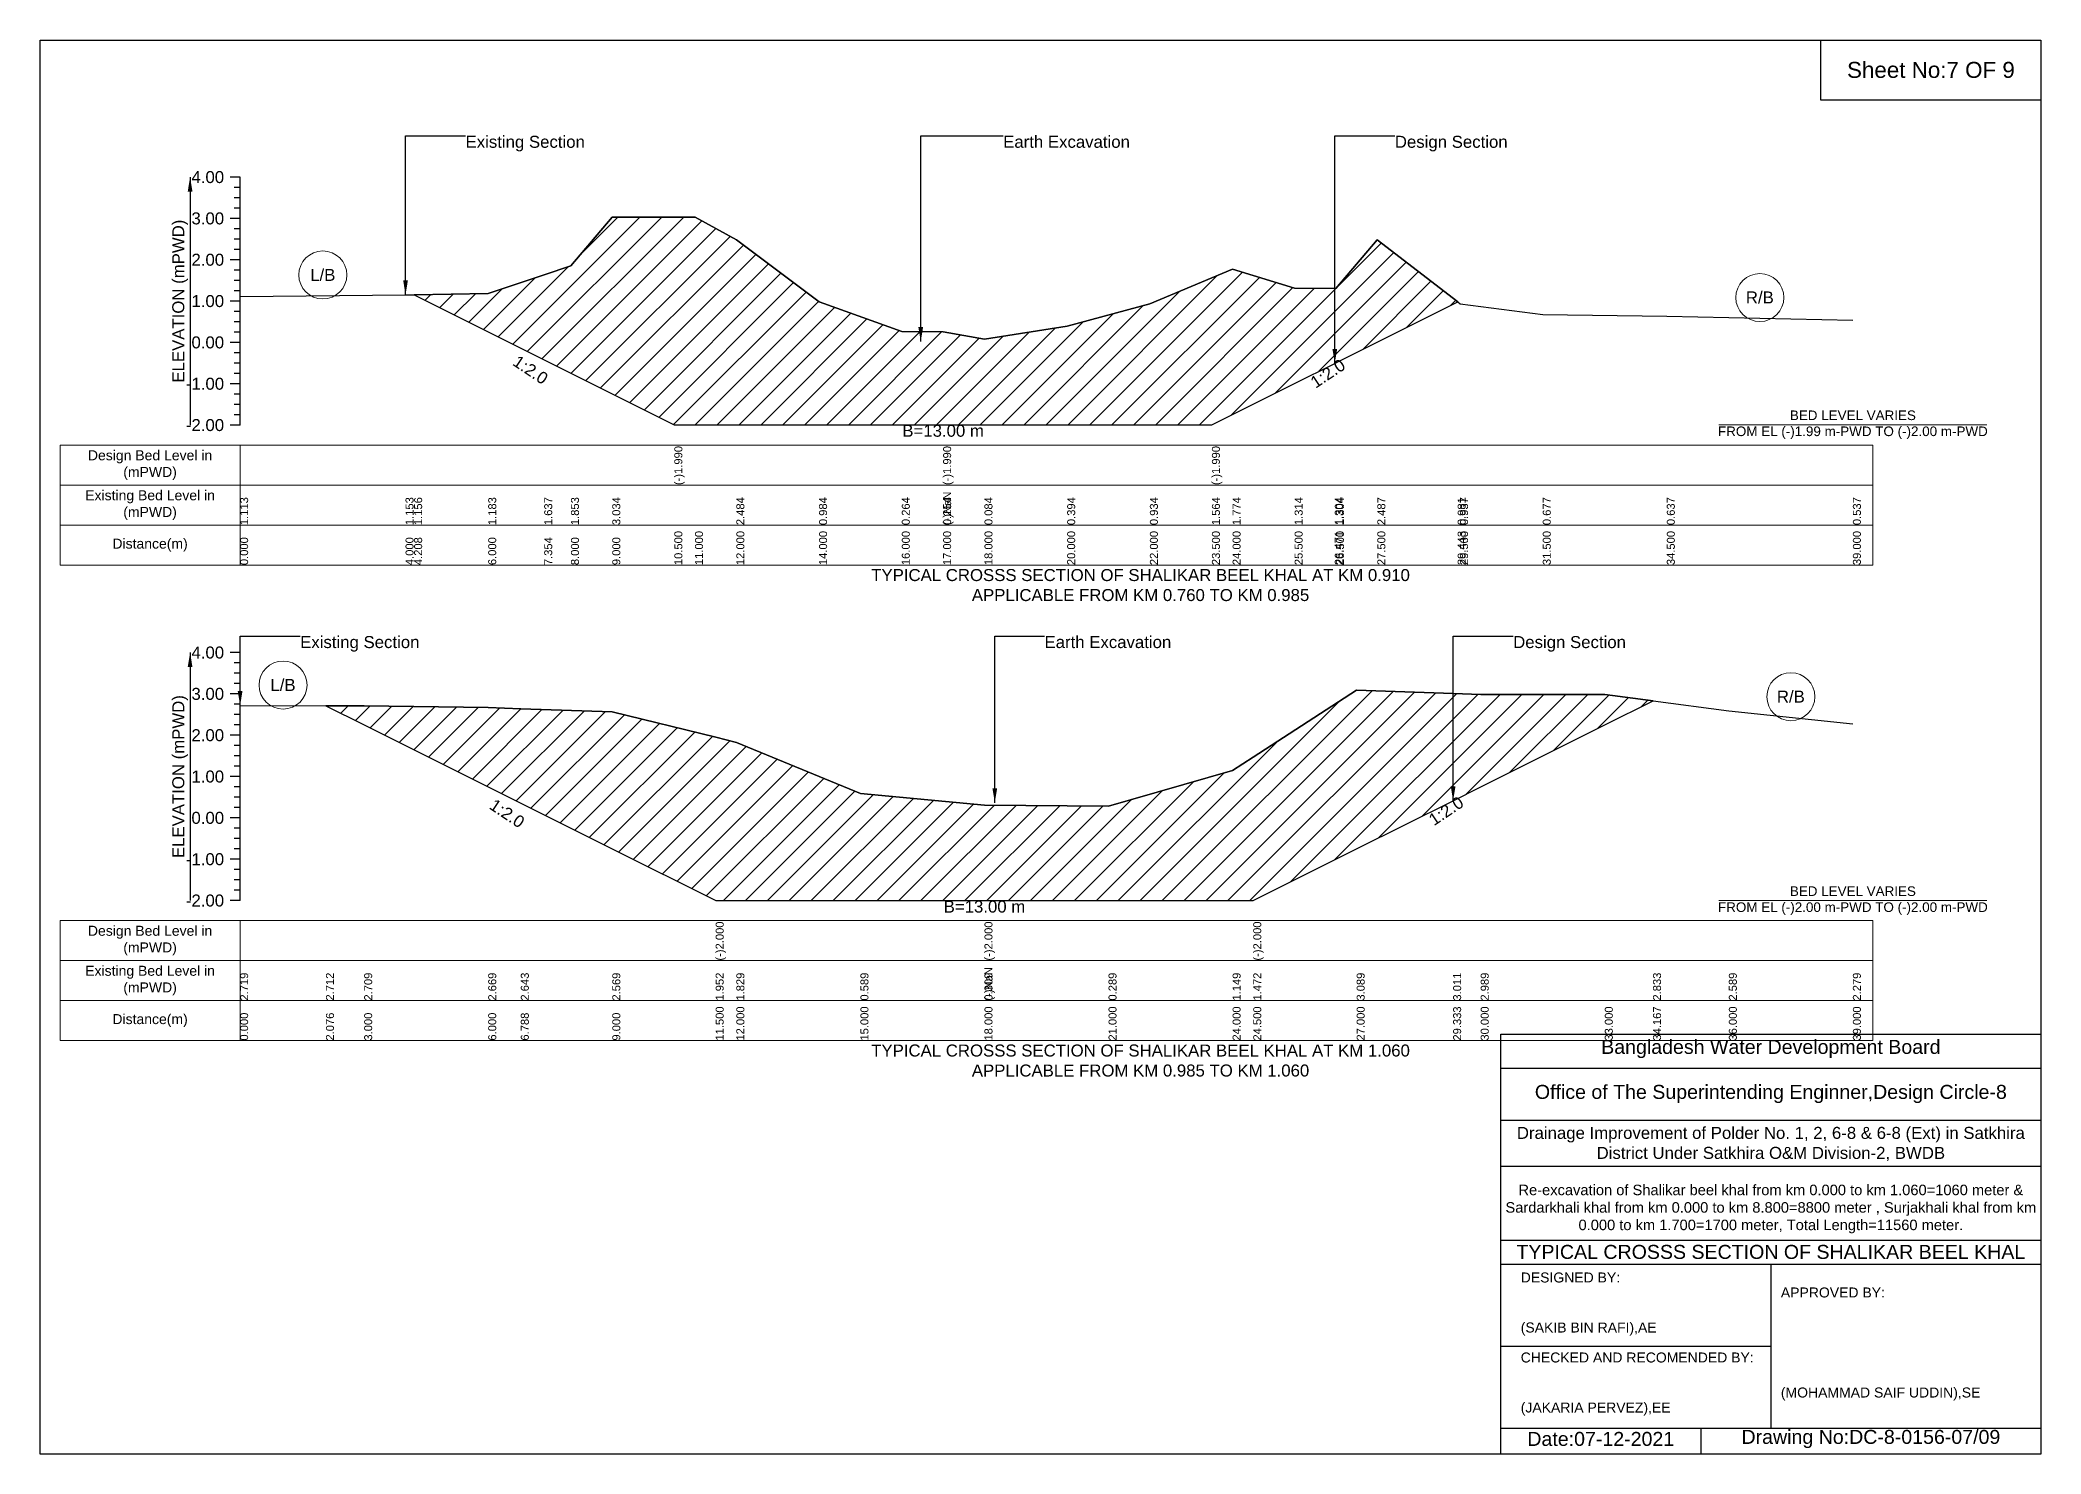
# Model space of a CAD drawing. Header units: inches. Extents: x 93000 to 506000, y -4242 to 0.
# Drawn here: x 390000 to 396000, y -4242 to 0 of the extents above; entities that cross this region are included whole.
import ezdxf

# ---------------------------------------------------------------- set-up
doc = ezdxf.new("R2010")
doc.units = ezdxf.units.IN
doc.header["$LTSCALE"] = 7
doc.header["$MEASUREMENT"] = 0
for name, color, linetype, lineweight in [('Cross section Data Border', 7, 'Continuous', 9), ('Cross Section Labels', 7, 'Continuous', 9), ('Existing_Bed_Level for Xsection', 7, 'Continuous', 25)]:
    doc.layers.add(name, color=color, linetype=linetype, lineweight=lineweight)
doc.styles.get("Standard").update_dxf_attribs({"font": 'arial.ttf'})
doc.dimstyles.get("Standard").update_dxf_attribs({"dimtxt": 0.18, "dimasz": 0.18, "dimexe": 0.18, "dimexo": 0.0625, "dimgap": 0.09, "dimtad": 0, "dimtih": 1, "dimtoh": 1, "dimdec": 4, "dimzin": 0, "dimdsep": 46, "dimtxsty": 'Standard', "dimcen": 0.09, "dimadec": 0, "dimazin": 0, "dimtfac": 1, "dimtdec": 4, "dimtofl": 0, "dimtmove": 0, "dimatfit": 3, "dimfxl": 1, "dimtolj": 1, "dimtzin": 0, "dimarcsym": 0})

msp = doc.modelspace()

# ---------------------------------------------------------------- hatches: boundary and pattern name
at = {"layer": 'Existing_Bed_Level for Xsection'}
h = msp.add_hatch(dxfattribs=at)
h.set_pattern_fill('ANSI31', color=256, scale=372, style=0)
h.paths.add_polyline_path([(391121.8, -764.1), (391344, -875.2), (391511.9, -959.1), (391592, -999.2), (391716, -1061.2), (391902, -1154.2), (391964, -1154.2), (392088, -1154.2), (392336, -1154.2), (392584, -1154.2), (392708, -1154.2), (392832, -1154.2), (393080, -1154.2), (393328, -1154.2), (393514, -1154.2), (393576, -1123.2), (393762, -1030.2), (393882.5, -970), (393886, -968.2), (394010, -906.2), (394250.9, -785.7), (394010, -599), (393886, -745.7), (393882.5, -745.7), (393762, -744.5), (393576, -687.4), (393514, -713.5), (393328, -791.6), (393080, -858.6), (392832, -897), (392708, -875.9), (392584, -874.7), (392336, -785.4), (392088, -599.4), (391964, -531.2), (391902, -531.2), (391716, -531.2), (391592, -677.6), (391511.9, -704.5), (391344, -760.7)])
h = msp.add_hatch(dxfattribs=at)
h.set_pattern_fill('ANSI31', color=256, scale=372, style=0)
h.paths.add_polyline_path([(390857.4, -1997.5), (390972, -2054.8), (391344, -2240.8), (391441.7, -2289.7), (391716, -2426.8), (392026, -2581.8), (392088, -2581.8), (392460, -2581.8), (392832, -2581.8), (393204, -2581.8), (393576, -2581.8), (393638, -2581.8), (393948, -2426.8), (394237.3, -2282.2), (394320, -2240.8), (394692, -2054.8), (394836.7, -1982.5), (394692, -1963.2), (394320, -1963.2), (394237.3, -1960.4), (393948, -1950.8), (393638, -2151.3), (393576, -2191.4), (393204, -2298), (392832, -2295.5), (392460, -2260.8), (392088, -2107), (392026, -2091.7), (391716, -2015.3), (391441.7, -2006.1), (391344, -2002.9), (390972, -1997.9)])

# ---------------------------------------------------------------- linework, layer by layer
for points in [[(390000, 0), (396000, 0), (396000, -4242), (390000, -4242)], [(395340, 0), (396000, 0), (396000, -180), (395340, -180)]]:
    msp.add_lwpolyline(points, close=True)
for points in [[(394380, -4242), (394380, -2982), (396000, -2982)], [(394380, -3084), (396000, -3084)], [(394380, -3240), (396000, -3240)], [(394380, -3378), (396000, -3378)], [(394380, -3600), (396000, -3600)], [(394380, -3672), (396000, -3672)], [(395190, -3672), (395190, -4164)], [(394380, -3918), (395190, -3918)], [(394380, -4164), (396000, -4164)], [(394980, -4164), (394980, -4242)]]:
    msp.add_lwpolyline(points)
at = {"layer": 'Cross section Data Border'}
for points in [[(390060, -1215.4), (395496, -1215.4), (395496, -1575.4), (390060, -1575.4)], [(390060, -2641.8), (395496, -2641.8), (395496, -3001.8), (390060, -3001.8)]]:
    msp.add_lwpolyline(points, close=True, dxfattribs=at)
for points in [[(390600, -1215.4), (390600, -1575.4)], [(390060, -1335.4), (395496, -1335.4)], [(390060, -1455.4), (395496, -1455.4)], [(390600, -2641.8), (390600, -3001.8)], [(390060, -2761.8), (395496, -2761.8)], [(390060, -2881.8), (395496, -2881.8)]]:
    msp.add_lwpolyline(points, dxfattribs=at)
at = {"layer": 'Cross Section Labels'}
for points in [[(395034.1, -1154.2), (395837.9, -1154.2)], [(395034.1, -2581.8), (395837.9, -2581.8)]]:
    msp.add_lwpolyline(points, dxfattribs=at)
for centre in [(390848, -704.9), (395157, -772.6), (390728.7, -1935.1), (395250, -1970)]:
    msp.add_circle(centre, 72, dxfattribs=at)
at = {"layer": 'Existing_Bed_Level for Xsection'}
for points in [[(390600, -411.4), (390570, -411.4)], [(390600, -1155.4), (390600, -1031.4), (390600, -907.4), (390600, -783.4), (390600, -659.4), (390600, -535.4), (390600, -411.4)], [(390600, -442.4), (390582, -442.4)], [(390600, -473.4), (390582, -473.4)], [(390600, -535.4), (390570, -535.4)], [(390600, -504.4), (390582, -504.4)], [(390600, -769.4), (391096, -764.4), (391121.8, -764.1), (391344, -760.7), (391511.9, -704.5), (391592, -677.6), (391716, -531.2), (391902, -531.2), (391902, -531.2), (391964, -531.2), (392088, -599.4), (392336, -785.4), (392584, -874.7), (392708, -875.9), (392708, -875.9), (392832, -897), (393080, -858.6), (393328, -791.6), (393514, -713.5), (393514, -713.5), (393576, -687.4), (393762, -744.5), (393882.5, -745.7), (393886, -745.7), (394010, -599), (394250.9, -785.7), (394258, -791.2), (394506, -823.5), (394878, -828.4), (395436, -840.8)], [(390600, -566.4), (390582, -566.4)], [(390600, -597.4), (390582, -597.4)], [(390600, -659.4), (390570, -659.4)], [(390600, -628.4), (390582, -628.4)], [(390600, -690.4), (390582, -690.4)], [(390600, -721.4), (390582, -721.4)], [(390600, -752.4), (390582, -752.4)], [(390600, -783.4), (390570, -783.4)], [(390600, -814.4), (390582, -814.4)], [(390600, -845.4), (390582, -845.4)], [(390600, -876.4), (390582, -876.4)], [(390600, -907.4), (390570, -907.4)], [(390600, -938.4), (390582, -938.4)], [(390600, -969.4), (390582, -969.4)], [(390600, -1000.4), (390582, -1000.4)], [(390600, -1031.4), (390570, -1031.4)], [(390600, -1062.4), (390582, -1062.4)], [(390600, -1093.4), (390582, -1093.4)], [(390600, -1124.4), (390582, -1124.4)], [(390600, -1155.4), (390570, -1155.4)], [(390600, -1837.8), (390570, -1837.8)], [(390600, -2581.8), (390600, -2457.8), (390600, -2333.8), (390600, -2209.8), (390600, -2085.8), (390600, -1961.8), (390600, -1837.8)], [(390600, -1868.8), (390582, -1868.8)], [(390600, -1899.8), (390582, -1899.8)], [(390600, -1961.8), (390570, -1961.8)], [(390600, -1930.8), (390582, -1930.8)], [(390600, -1996.7), (390857.4, -1997.5), (390972, -1997.9), (391344, -2002.9), (391441.7, -2006.1), (391716, -2015.3), (392026, -2091.7), (392026, -2091.7), (392088, -2107), (392460, -2260.8), (392832, -2295.5), (392832, -2295.5), (393204, -2298), (393576, -2191.4), (393638, -2151.3), (393638, -2151.3), (393948, -1950.8), (394237.3, -1960.4), (394320, -1963.2), (394692, -1963.2), (394836.7, -1982.5), (395064, -2012.8), (395436, -2051.2)], [(390600, -1992.8), (390582, -1992.8)], [(390600, -2023.8), (390582, -2023.8)], [(390600, -2085.8), (390570, -2085.8)], [(390600, -2054.8), (390582, -2054.8)], [(390600, -2116.8), (390582, -2116.8)], [(390600, -2147.8), (390582, -2147.8)], [(390600, -2209.8), (390570, -2209.8)], [(390600, -2178.8), (390582, -2178.8)], [(390600, -2240.8), (390582, -2240.8)], [(390600, -2271.8), (390582, -2271.8)], [(390600, -2333.8), (390570, -2333.8)], [(390600, -2302.8), (390582, -2302.8)], [(390600, -2364.8), (390582, -2364.8)], [(390600, -2395.8), (390582, -2395.8)], [(390600, -2457.8), (390570, -2457.8)], [(390600, -2426.8), (390582, -2426.8)], [(390600, -2488.8), (390582, -2488.8)], [(390600, -2519.8), (390582, -2519.8)], [(390600, -2550.8), (390582, -2550.8)], [(390600, -2581.8), (390570, -2581.8)]]:
    msp.add_lwpolyline(points, dxfattribs=at)
for points in [[(391121.8, -764.1), (391121.8, -764.1), (391344, -875.2), (391511.9, -959.1), (391592, -999.2), (391716, -1061.2), (391902, -1154.2), (391902, -1154.2), (391964, -1154.2), (392088, -1154.2), (392336, -1154.2), (392584, -1154.2), (392708, -1154.2), (392708, -1154.2), (392832, -1154.2), (393080, -1154.2), (393328, -1154.2), (393514, -1154.2), (393514, -1154.2), (393576, -1123.2), (393762, -1030.2), (393882.5, -970), (393886, -968.2), (394010, -906.2), (394250.9, -785.7), (394010, -599), (393886, -745.7), (393882.5, -745.7), (393762, -744.5), (393576, -687.4), (393514, -713.5), (393514, -713.5), (393328, -791.6), (393080, -858.6), (392832, -897), (392708, -875.9), (392708, -875.9), (392584, -874.7), (392336, -785.4), (392088, -599.4), (391964, -531.2), (391902, -531.2), (391902, -531.2), (391716, -531.2), (391592, -677.6), (391511.9, -704.5), (391344, -760.7), (391121.8, -764.1)], [(390857.4, -1997.5), (390972, -2054.8), (391344, -2240.8), (391441.7, -2289.7), (391716, -2426.8), (392026, -2581.8), (392026, -2581.8), (392088, -2581.8), (392460, -2581.8), (392832, -2581.8), (392832, -2581.8), (393204, -2581.8), (393576, -2581.8), (393638, -2581.8), (393638, -2581.8), (393948, -2426.8), (394237.3, -2282.2), (394320, -2240.8), (394692, -2054.8), (394836.7, -1982.5), (394836.7, -1982.5), (394836.7, -1982.5), (394692, -1963.2), (394320, -1963.2), (394237.3, -1960.4), (393948, -1950.8), (393638, -2151.3), (393638, -2151.3), (393576, -2191.4), (393204, -2298), (392832, -2295.5), (392832, -2295.5), (392460, -2260.8), (392088, -2107), (392026, -2091.7), (392026, -2091.7), (391716, -2015.3), (391441.7, -2006.1), (391344, -2002.9), (390972, -1997.9)]]:
    msp.add_lwpolyline(points, close=True, dxfattribs=at)

# ---------------------------------------------------------------- texts
at = {"attachment_point": 5}
for s, insert, char_height in [('Sheet No:7 OF 9', (395670, -90), 48), ('Bangladesh Water Development Board', (395190, -3027), 42), ('Office of The Superintending Enginner,Design Circle-8', (395190, -3162), 42)]:
    msp.add_mtext(s, dxfattribs=dict(at, insert=insert, char_height=char_height))
for s, insert, char_height, width, attachment_point in [('Drainage Improvement of Polder No. 1, 2, 6-8 & 6-8 (Ext) in Satkhira District Under Satkhira O&M Division-2, BWDB', (395190, -3312), 36, 1680, 5), ('Re-excavation of Shalikar beel khal from km 0.000 to km 1.060=1060 meter & Sardarkhali khal from km 0.000 to km 8.800=8800 meter , Surjakhali khal from km 0.000 to km 1.700=1700 meter, Total Length=11560 meter.', (395190, -3507), 31.4683, 1620, 5), ('TYPICAL CROSSS SECTION OF SHALIKAR BEEL KHAL', (395190, -3636), 42, 1680, 5), ('DESIGNED BY:^J^J^J(SAKIB BIN RAFI),AE', (394440, -3792), 30, 840, 4), ('APPROVED BY:^J^J^J^J^J^J(MOHAMMAD SAIF UDDIN),SE', (395220, -3912), 30, 840, 4), ('CHECKED AND RECOMENDED BY:^J^J^J(JAKARIA PERVEZ),EE', (394440, -4032), 30, 840, 4), ('Date:07-12-2021', (394680, -4197), 42, 840, 5), ('Drawing No:DC-8-0156-07/09', (395490, -4197), 42, 1320, 5)]:
    msp.add_mtext(s, dxfattribs=dict(insert=insert, char_height=char_height, width=width, attachment_point=attachment_point))
at = {"layer": 'Cross section Data Border', "char_height": 30, "width": 480, "attachment_point": 5}
for s, insert in [('Design Bed Level in (mPWD)', (390330, -1275.4)), ('Existing Bed Level in (mPWD)', (390330, -1395.4)), ('Distance(m)', (390330, -1515.4)), ('Design Bed Level in (mPWD)', (390330, -2701.8)), ('Existing Bed Level in (mPWD)', (390330, -2821.8)), ('Distance(m)', (390330, -2941.8))]:
    msp.add_mtext(s, dxfattribs=dict(at, insert=insert))
at = {"layer": 'Cross Section Labels'}
for s, insert, char_height, attachment_point in [('Existing Section', (391276, -287.4), 36, 1), ('Earth Excavation', (392888, -287.4), 36, 1), ('Design Section', (394062.5, -287.4), 36, 1), ('L/B', (390848, -704.9), 36, 5), ('R/B', (395157, -772.6), 36, 5), ('BED LEVEL VARIES ^JFROM EL (-)1.99 m-PWD TO (-)2.00 m-PWD', (395436, -1154.2), 28.8, 5), ('B=13.00 m', (392708, -1154.2), 36, 2), ('TYPICAL CROSSS SECTION OF SHALIKAR BEEL KHAL AT KM 0.910^JAPPLICABLE FROM KM 0.760 TO KM 0.985', (393300, -1635.4), 36, 5), ('Existing Section', (390780, -1788.2), 36, 1), ('Earth Excavation', (393012, -1788.2), 36, 1), ('Design Section', (394417.3, -1788.2), 36, 1), ('L/B', (390728.7, -1935.1), 36, 5), ('R/B', (395250, -1970), 36, 5), ('BED LEVEL VARIES ^JFROM EL (-)2.00 m-PWD TO (-)2.00 m-PWD', (395436, -2581.8), 28.8, 5), ('B=13.00 m', (392832, -2581.8), 36, 2), ('TYPICAL CROSSS SECTION OF SHALIKAR BEEL KHAL AT KM 1.060^JAPPLICABLE FROM KM 0.985 TO KM 1.060', (393300, -3061.8), 36, 5)]:
    msp.add_mtext(s, dxfattribs=dict(at, insert=insert, char_height=char_height, attachment_point=attachment_point))
at = {"layer": 'Cross Section Labels', "char_height": 36, "attachment_point": 2}
for insert, rotation in [((391480.9, -974.6), 326.30993), ((393851.5, -985.5), 33.69007), ((394206.3, -2297.7), 33.69007), ((391410.7, -2305.2), 326.30993)]:
    msp.add_mtext('1:2.0', dxfattribs=dict(at, insert=insert, rotation=rotation))
at = {"layer": 'Existing_Bed_Level for Xsection', "char_height": 36, "attachment_point": 6}
for s, insert in [('4.00', (390552, -411.4)), ('3.00', (390552, -535.4)), ('2.00', (390552, -659.4)), ('1.00', (390552, -783.4)), ('0.00', (390552, -907.4)), ('-1.00', (390552, -1031.4)), ('-2.00', (390552, -1155.4)), ('4.00', (390552, -1837.8)), ('3.00', (390552, -1961.8)), ('2.00', (390552, -2085.8)), ('1.00', (390552, -2209.8)), ('0.00', (390552, -2333.8)), ('-1.00', (390552, -2457.8)), ('-2.00', (390552, -2581.8))]:
    msp.add_mtext(s, dxfattribs=dict(at, insert=insert))
at = {"layer": 'Existing_Bed_Level for Xsection', "rotation": 90}
for s, insert, char_height, attachment_point in [('ELEVATION (mPWD)', (390420, -783.4), 36, 5), ('(-)1.990', (391902, -1335.4), 24, 1), ('(-)1.990', (392708, -1335.4), 24, 1), ('(-)1.990', (393514, -1335.4), 24, 1), ('1.113', (390600, -1455.4), 24, 1), ('1.153', (391096, -1455.4), 24, 1), ('1.156', (391121.8, -1455.4), 24, 1), ('1.183', (391344, -1455.4), 24, 1), ('1.637', (391511.9, -1455.4), 24, 1), ('1.853', (391592, -1455.4), 24, 1), ('3.034', (391716, -1455.4), 24, 1), ('3.034', (391716, -1455.4), 24, 1), ('3.034', (391716, -1455.4), 24, 1), ('3.034', (391716, -1455.4), 24, 1), ('3.034', (391716, -1455.4), 24, 1), ('2.484', (392088, -1455.4), 24, 1), ('0.984', (392336, -1455.4), 24, 1), ('0.264', (392584, -1455.4), 24, 1), ('(-)NaN', (392708, -1455.4), 24, 1), ('(-)NaN', (392708, -1455.4), 24, 1), ('0.254', (392708, -1455.4), 24, 1), ('0.254', (392708, -1455.4), 24, 1), ('0.084', (392832, -1455.4), 24, 1), ('0.394', (393080, -1455.4), 24, 1), ('0.934', (393328, -1455.4), 24, 1), ('1.564', (393514, -1455.4), 24, 1), ('1.564', (393514, -1455.4), 24, 1), ('1.774', (393576, -1455.4), 24, 1), ('1.314', (393762, -1455.4), 24, 1), ('1.304', (393882.5, -1455.4), 24, 1), ('1.304', (393886, -1455.4), 24, 1), ('2.487', (394010, -1455.4), 24, 1), ('0.981', (394250.9, -1455.4), 24, 1), ('0.937', (394258, -1455.4), 24, 1), ('0.677', (394506, -1455.4), 24, 1), ('0.637', (394878, -1455.4), 24, 1), ('0.537', (395436, -1455.4), 24, 1), ('0.000', (390600, -1575.4), 24, 1), ('4.000', (391096, -1575.4), 24, 1), ('4.208', (391121.8, -1575.4), 24, 1), ('6.000', (391344, -1575.4), 24, 1), ('7.354', (391511.9, -1575.4), 24, 1), ('8.000', (391592, -1575.4), 24, 1), ('9.000', (391716, -1575.4), 24, 1), ('10.500', (391902, -1575.4), 24, 1), ('10.500', (391902, -1575.4), 24, 1), ('10.500', (391902, -1575.4), 24, 1), ('11.000', (391964, -1575.4), 24, 1), ('12.000', (392088, -1575.4), 24, 1), ('14.000', (392336, -1575.4), 24, 1), ('16.000', (392584, -1575.4), 24, 1), ('17.000', (392708, -1575.4), 24, 1), ('17.000', (392708, -1575.4), 24, 1), ('17.000', (392708, -1575.4), 24, 1), ('18.000', (392832, -1575.4), 24, 1), ('20.000', (393080, -1575.4), 24, 1), ('22.000', (393328, -1575.4), 24, 1), ('23.500', (393514, -1575.4), 24, 1), ('23.500', (393514, -1575.4), 24, 1), ('23.500', (393514, -1575.4), 24, 1), ('24.000', (393576, -1575.4), 24, 1), ('25.500', (393762, -1575.4), 24, 1), ('26.471', (393882.5, -1575.4), 24, 1), ('26.500', (393886, -1575.4), 24, 1), ('27.500', (394010, -1575.4), 24, 1), ('29.443', (394250.9, -1575.4), 24, 1), ('29.500', (394258, -1575.4), 24, 1), ('31.500', (394506, -1575.4), 24, 1), ('34.500', (394878, -1575.4), 24, 1), ('39.000', (395436, -1575.4), 24, 1), ('ELEVATION (mPWD)', (390420, -2209.8), 36, 5), ('(-)2.000', (392026, -2761.8), 24, 1), ('(-)2.000', (392832, -2761.8), 24, 1), ('(-)2.000', (393638, -2761.8), 24, 1), ('2.719', (390600, -2881.8), 24, 1), ('2.712', (390857.4, -2881.8), 24, 1), ('2.709', (390972, -2881.8), 24, 1), ('2.669', (391344, -2881.8), 24, 1), ('2.643', (391441.7, -2881.8), 24, 1), ('2.569', (391716, -2881.8), 24, 1), ('1.952', (392026, -2881.8), 24, 1), ('1.952', (392026, -2881.8), 24, 1), ('1.952', (392026, -2881.8), 24, 1), ('1.829', (392088, -2881.8), 24, 1), ('0.589', (392460, -2881.8), 24, 1), ('(-)NaN', (392832, -2881.8), 24, 1), ('0.309', (392832, -2881.8), 24, 1), ('0.309', (392832, -2881.8), 24, 1), ('0.289', (393204, -2881.8), 24, 1), ('1.149', (393576, -2881.8), 24, 1), ('1.472', (393638, -2881.8), 24, 1), ('1.472', (393638, -2881.8), 24, 1), ('1.472', (393638, -2881.8), 24, 1), ('3.089', (393948, -2881.8), 24, 1), ('3.011', (394237.3, -2881.8), 24, 1), ('2.989', (394320, -2881.8), 24, 1), ('2.989', (394320, -2881.8), 24, 1), ('2.833', (394836.7, -2881.8), 24, 1), ('2.589', (395064, -2881.8), 24, 1), ('2.279', (395436, -2881.8), 24, 1), ('0.000', (390600, -3001.8), 24, 1), ('2.076', (390857.4, -3001.8), 24, 1), ('3.000', (390972, -3001.8), 24, 1), ('6.000', (391344, -3001.8), 24, 1), ('6.788', (391441.7, -3001.8), 24, 1), ('9.000', (391716, -3001.8), 24, 1), ('11.500', (392026, -3001.8), 24, 1), ('11.500', (392026, -3001.8), 24, 1), ('11.500', (392026, -3001.8), 24, 1), ('12.000', (392088, -3001.8), 24, 1), ('15.000', (392460, -3001.8), 24, 1), ('18.000', (392832, -3001.8), 24, 1), ('18.000', (392832, -3001.8), 24, 1), ('18.000', (392832, -3001.8), 24, 1), ('21.000', (393204, -3001.8), 24, 1), ('24.000', (393576, -3001.8), 24, 1), ('24.500', (393638, -3001.8), 24, 1), ('24.500', (393638, -3001.8), 24, 1), ('24.500', (393638, -3001.8), 24, 1), ('27.000', (393948, -3001.8), 24, 1), ('29.333', (394237.3, -3001.8), 24, 1), ('30.000', (394320, -3001.8), 24, 1), ('33.000', (394692, -3001.8), 24, 1), ('34.167', (394836.7, -3001.8), 24, 1), ('36.000', (395064, -3001.8), 24, 1), ('39.000', (395436, -3001.8), 24, 1)]:
    msp.add_mtext(s, dxfattribs=dict(at, insert=insert, char_height=char_height, attachment_point=attachment_point))

# ---------------------------------------------------------------- leaders
at = {"layer": 'Cross Section Labels', "annotation_type": 0, "has_hookline": 1, "hookline_direction": 0}
for points, text_width in [([(391096, -764.4), (391096, -287.4), (391275.9, -287.4)], 350.4), ([(392640.9, -904.6), (392640.9, -287.4), (392887.9, -287.4)], 372.7), ([(393882.5, -970), (393882.5, -287.4), (394062.4, -287.4)], 330.9), ([(390600, -1996.7), (390600, -1788.2), (390779.9, -1788.2)], 350.4), ([(392863, -2288), (392863, -1788.2), (393011.9, -1788.2)], 372.7), ([(394237.3, -2282.2), (394237.3, -1788.2), (394417.3, -1788.2)], 330.9)]:
    msp.add_leader(points, dimstyle='Standard', override={"dimasz": 43.2}, dxfattribs=dict(at, text_width=text_width))
at = {"layer": 'Existing_Bed_Level for Xsection'}
for points in [[(390450, -411.4), (390450, -1155.4)], [(390450, -1837.8), (390450, -2581.8)]]:
    msp.add_leader(points, dimstyle='Standard', override={"dimasz": 43.2}, dxfattribs=at)

doc.saveas('drawing.dxf')
